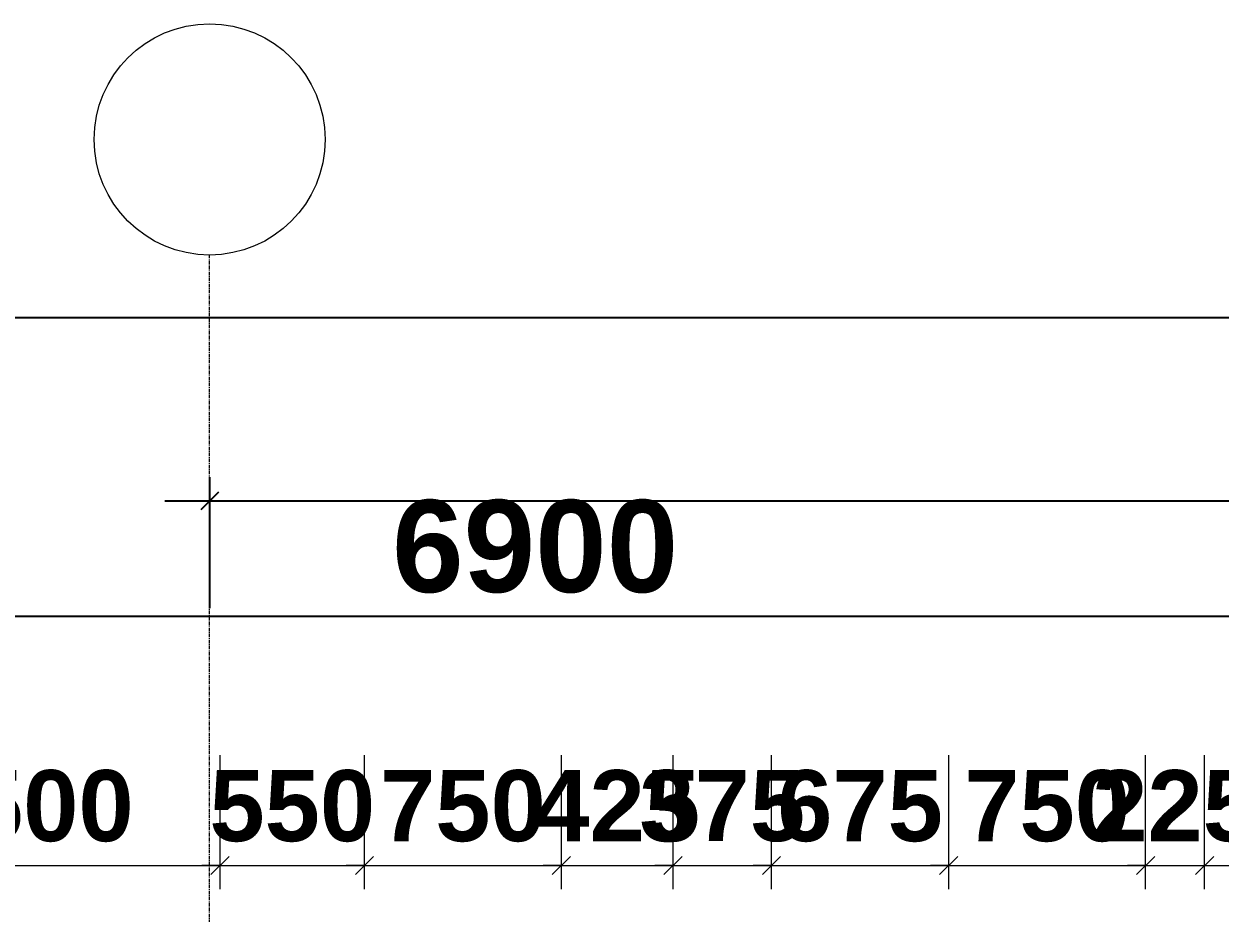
# Model space of a CAD drawing. Header units: inches. Extents: x 22 to 382261, y 22 to 371281.
# Drawn here: x 130486 to 135042, y 222043 to 225429 of the extents above; entities that cross this region are included whole.
import ezdxf

# ---------------------------------------------------------------- set-up
doc = ezdxf.new("R2010")
doc.units = ezdxf.units.IN
doc.header["$MEASUREMENT"] = 0
doc.linetypes.add('Grid Line 1_2_', pattern=[22.225, 12.7, -3.175, 3.175, -3.175])
for name, color, linetype, lineweight in [('A-ANNO-DIMS', 211, 'Continuous', 9), ('S-GRID', 1, 'Continuous', 9), ('S-GRID-IDEN', 1, 'Continuous', 9)]:
    doc.layers.add(name, color=color, linetype=linetype, lineweight=lineweight)
doc.styles.add('Arial_B', font='arialbd.ttf', dxfattribs={"height": 350.793651})
doc.styles.add('Arial_B_2', font='arialbd.ttf', dxfattribs={"height": 270.833333})
doc.dimstyles.new('2', dxfattribs={"dimscale": 304.8, "dimtxt": 346.888196, "dimasz": 0.221354, "dimexe": 1.338583, "dimexo": 0.0625, "dimgap": 0.278871, "dimtad": 1, "dimdec": 0, "dimzin": 0, "dimdsep": 46, "dimtxsty": 'Arial_B', "dimblk1": 'OBLIQUE', "dimblk2": 'OBLIQUE', "dimsah": 1, "dimcen": 0.09, "dimdle": 0.557743, "dimazin": 0, "dimtfac": 1, "dimtdec": 4, "dimtix": 1, "dimtmove": 0, "dimatfit": 3, "dimfxl": 0.557743, "dimfxlon": 1, "dimtvp": 1, "dimtolj": 1, "dimtzin": 0, "dimarcsym": 2})
doc.dimstyles.new('2_2', dxfattribs={"dimscale": 304.8, "dimtxt": 267.818092, "dimasz": 0.227865, "dimexe": 1.377953, "dimexo": 0.0625, "dimgap": 0.287073, "dimtad": 1, "dimdec": 0, "dimzin": 0, "dimdsep": 46, "dimtxsty": 'Arial_B_2', "dimblk1": 'OBLIQUE', "dimblk2": 'OBLIQUE', "dimsah": 1, "dimcen": 0.09, "dimdle": 0.574147, "dimazin": 0, "dimtfac": 1, "dimtdec": 4, "dimtix": 1, "dimtmove": 0, "dimatfit": 3, "dimfxl": 0.574147, "dimfxlon": 1, "dimtvp": 1, "dimtolj": 1, "dimtzin": 0, "dimlwd": 18, "dimlwe": 18, "dimarcsym": 2})

# ---------------------------------------------------------------- blocks, each defined once
blk = doc.blocks.new('Grid - Grid Head - Circle-749417-01-GROUND FLOOR DIM- PART B')
at = {"layer": 'S-GRID-IDEN'}
blk.add_circle((0, 0), 4, dxfattribs=at)
blk = doc.blocks.new('_Oblique')
at = {"color": 0, "linetype": 'ByBlock', "lineweight": -2}
blk.add_line((-0.5, -0.5), (0.5, 0.5), dxfattribs=at)
blk = doc.blocks.new('*D4763')
at = {"layer": 'A-ANNO-DIMS', "color": 0, "lineweight": 18, "transparency": 16777216}
for p, q in [((129732.9, 222133.8), (129732.9, 222644.7)), ((131232.9, 222133.8), (131232.9, 222644.7)), ((129557.9, 222224.7), (131407.9, 222224.7))]:
    blk.add_line(p, q, dxfattribs=at)
at = {"layer": 'Defpoints', "color": 0, "transparency": 16777216}
for p in [(131232.9, 222224.7), (129732.9, 222114.7), (131232.9, 222114.7)]:
    blk.add_point(p, dxfattribs=at)
at = {"layer": 'A-ANNO-DIMS', "color": 0, "lineweight": 18, "transparency": 16777216, "xscale": 69.45312499999999, "yscale": 69.45312499999999, "zscale": 69.45312499999999, "rotation": 180}
blk.add_blockref('_Oblique', (129732.9, 222224.7), dxfattribs=at)
at = {"layer": 'A-ANNO-DIMS', "color": 0, "lineweight": 18, "transparency": 16777216, "xscale": 69.45312499999999, "yscale": 69.45312499999999, "zscale": 69.45312499999999}
blk.add_blockref('_Oblique', (131232.9, 222224.7), dxfattribs=at)
at = {"layer": 'A-ANNO-DIMS', "color": 0, "lineweight": 18, "transparency": 16777216, "insert": (130482.9, 222450.5), "char_height": 270.83, "width": 615.654, "attachment_point": 5, "style": 'Arial_B_2'}
blk.add_mtext('\\A1;1500', dxfattribs=at)
blk = doc.blocks.new('*D4764')
at = {"layer": 'A-ANNO-DIMS', "color": 0, "lineweight": 18, "transparency": 16777216}
for p, q in [((131232.9, 222133.8), (131232.9, 222644.7)), ((131782.9, 222133.8), (131782.9, 222644.7)), ((131232.9, 222224.7), (131163.4, 222224.7)), ((131232.9, 222224.7), (131782.9, 222224.7)), ((131782.9, 222224.7), (131852.3, 222224.7))]:
    blk.add_line(p, q, dxfattribs=at)
at = {"layer": 'Defpoints', "color": 0, "transparency": 16777216}
for p in [(131782.9, 222224.7), (131232.9, 222114.7), (131782.9, 222114.7)]:
    blk.add_point(p, dxfattribs=at)
at = {"layer": 'A-ANNO-DIMS', "color": 0, "lineweight": 18, "transparency": 16777216, "xscale": 69.45312499999999, "yscale": 69.45312499999999, "zscale": 69.45312499999999}
blk.add_blockref('_Oblique', (131232.9, 222224.7), dxfattribs=at)
at = {"layer": 'A-ANNO-DIMS', "color": 0, "lineweight": 18, "transparency": 16777216, "xscale": 69.45312499999999, "yscale": 69.45312499999999, "zscale": 69.45312499999999, "rotation": 180}
blk.add_blockref('_Oblique', (131782.9, 222224.7), dxfattribs=at)
at = {"layer": 'A-ANNO-DIMS', "color": 0, "lineweight": 18, "transparency": 16777216, "insert": (131507.9, 222450.5), "char_height": 270.83, "width": 461.74, "attachment_point": 5, "style": 'Arial_B_2'}
blk.add_mtext('\\A1;550', dxfattribs=at)
blk = doc.blocks.new('*D4765')
at = {"layer": 'A-ANNO-DIMS', "color": 0, "lineweight": 18, "transparency": 16777216}
for p, q in [((131782.9, 222133.8), (131782.9, 222644.7)), ((132532.9, 222133.8), (132532.9, 222644.7)), ((131782.9, 222224.7), (131713.4, 222224.7)), ((131782.9, 222224.7), (132532.9, 222224.7)), ((132532.9, 222224.7), (132602.3, 222224.7))]:
    blk.add_line(p, q, dxfattribs=at)
at = {"layer": 'Defpoints', "color": 0, "transparency": 16777216}
for p in [(132532.9, 222224.7), (131782.9, 222114.7), (132532.9, 222114.7)]:
    blk.add_point(p, dxfattribs=at)
at = {"layer": 'A-ANNO-DIMS', "color": 0, "lineweight": 18, "transparency": 16777216, "xscale": 69.45312499999999, "yscale": 69.45312499999999, "zscale": 69.45312499999999}
blk.add_blockref('_Oblique', (131782.9, 222224.7), dxfattribs=at)
at = {"layer": 'A-ANNO-DIMS', "color": 0, "lineweight": 18, "transparency": 16777216, "xscale": 69.45312499999999, "yscale": 69.45312499999999, "zscale": 69.45312499999999, "rotation": 180}
blk.add_blockref('_Oblique', (132532.9, 222224.7), dxfattribs=at)
at = {"layer": 'A-ANNO-DIMS', "color": 0, "lineweight": 18, "transparency": 16777216, "insert": (132157.9, 222450.5), "char_height": 270.83, "width": 461.74, "attachment_point": 5, "style": 'Arial_B_2'}
blk.add_mtext('\\A1;750', dxfattribs=at)
blk = doc.blocks.new('*D4766')
at = {"layer": 'A-ANNO-DIMS', "color": 0, "lineweight": 18, "transparency": 16777216}
for p, q in [((132532.9, 222133.8), (132532.9, 222644.7)), ((132957.9, 222133.8), (132957.9, 222644.7)), ((132532.9, 222224.7), (132463.4, 222224.7)), ((132532.9, 222224.7), (132957.9, 222224.7)), ((132957.9, 222224.7), (133027.3, 222224.7))]:
    blk.add_line(p, q, dxfattribs=at)
at = {"layer": 'Defpoints', "color": 0, "transparency": 16777216}
for p in [(132957.9, 222224.7), (132532.9, 222114.7), (132957.9, 222114.7)]:
    blk.add_point(p, dxfattribs=at)
at = {"layer": 'A-ANNO-DIMS', "color": 0, "lineweight": 18, "transparency": 16777216, "xscale": 69.45312499999999, "yscale": 69.45312499999999, "zscale": 69.45312499999999}
blk.add_blockref('_Oblique', (132532.9, 222224.7), dxfattribs=at)
at = {"layer": 'A-ANNO-DIMS', "color": 0, "lineweight": 18, "transparency": 16777216, "xscale": 69.45312499999999, "yscale": 69.45312499999999, "zscale": 69.45312499999999, "rotation": 180}
blk.add_blockref('_Oblique', (132957.9, 222224.7), dxfattribs=at)
at = {"layer": 'A-ANNO-DIMS', "color": 0, "lineweight": 18, "transparency": 16777216, "insert": (132745.4, 222450.5), "char_height": 270.83, "width": 461.74, "attachment_point": 5, "style": 'Arial_B_2'}
blk.add_mtext('\\A1;425', dxfattribs=at)
blk = doc.blocks.new('*D4767')
at = {"layer": 'A-ANNO-DIMS', "color": 0, "lineweight": 18, "transparency": 16777216}
for p, q in [((132957.9, 222133.8), (132957.9, 222644.7)), ((133332.9, 222133.8), (133332.9, 222644.7)), ((132957.9, 222224.7), (132888.4, 222224.7)), ((132957.9, 222224.7), (133332.9, 222224.7)), ((133332.9, 222224.7), (133402.3, 222224.7))]:
    blk.add_line(p, q, dxfattribs=at)
at = {"layer": 'Defpoints', "color": 0, "transparency": 16777216}
for p in [(133332.9, 222224.7), (132957.9, 222114.7), (133332.9, 222114.7)]:
    blk.add_point(p, dxfattribs=at)
at = {"layer": 'A-ANNO-DIMS', "color": 0, "lineweight": 18, "transparency": 16777216, "xscale": 69.45312499999999, "yscale": 69.45312499999999, "zscale": 69.45312499999999}
blk.add_blockref('_Oblique', (132957.9, 222224.7), dxfattribs=at)
at = {"layer": 'A-ANNO-DIMS', "color": 0, "lineweight": 18, "transparency": 16777216, "xscale": 69.45312499999999, "yscale": 69.45312499999999, "zscale": 69.45312499999999, "rotation": 180}
blk.add_blockref('_Oblique', (133332.9, 222224.7), dxfattribs=at)
at = {"layer": 'A-ANNO-DIMS', "color": 0, "lineweight": 18, "transparency": 16777216, "insert": (133145.4, 222450.5), "char_height": 270.83, "width": 461.74, "attachment_point": 5, "style": 'Arial_B_2'}
blk.add_mtext('\\A1;375', dxfattribs=at)
blk = doc.blocks.new('*D4768')
at = {"layer": 'A-ANNO-DIMS', "color": 0, "lineweight": 18, "transparency": 16777216}
for p, q in [((133332.9, 222133.8), (133332.9, 222644.7)), ((134007.9, 222133.8), (134007.9, 222644.7)), ((133332.9, 222224.7), (133263.4, 222224.7)), ((133332.9, 222224.7), (134007.9, 222224.7)), ((134007.9, 222224.7), (134077.3, 222224.7))]:
    blk.add_line(p, q, dxfattribs=at)
at = {"layer": 'Defpoints', "color": 0, "transparency": 16777216}
for p in [(134007.9, 222224.7), (133332.9, 222114.7), (134007.9, 222114.7)]:
    blk.add_point(p, dxfattribs=at)
at = {"layer": 'A-ANNO-DIMS', "color": 0, "lineweight": 18, "transparency": 16777216, "xscale": 69.45312499999999, "yscale": 69.45312499999999, "zscale": 69.45312499999999}
blk.add_blockref('_Oblique', (133332.9, 222224.7), dxfattribs=at)
at = {"layer": 'A-ANNO-DIMS', "color": 0, "lineweight": 18, "transparency": 16777216, "xscale": 69.45312499999999, "yscale": 69.45312499999999, "zscale": 69.45312499999999, "rotation": 180}
blk.add_blockref('_Oblique', (134007.9, 222224.7), dxfattribs=at)
at = {"layer": 'A-ANNO-DIMS', "color": 0, "lineweight": 18, "transparency": 16777216, "insert": (133670.4, 222450.5), "char_height": 270.83, "width": 461.74, "attachment_point": 5, "style": 'Arial_B_2'}
blk.add_mtext('\\A1;675', dxfattribs=at)
blk = doc.blocks.new('*D4769')
at = {"layer": 'A-ANNO-DIMS', "color": 0, "lineweight": 18, "transparency": 16777216}
for p, q in [((134007.9, 222133.8), (134007.9, 222644.7)), ((134757.9, 222133.8), (134757.9, 222644.7)), ((134007.9, 222224.7), (133938.4, 222224.7)), ((134007.9, 222224.7), (134757.9, 222224.7)), ((134757.9, 222224.7), (134827.3, 222224.7))]:
    blk.add_line(p, q, dxfattribs=at)
at = {"layer": 'Defpoints', "color": 0, "transparency": 16777216}
for p in [(134757.9, 222224.7), (134007.9, 222114.7), (134757.9, 222114.7)]:
    blk.add_point(p, dxfattribs=at)
at = {"layer": 'A-ANNO-DIMS', "color": 0, "lineweight": 18, "transparency": 16777216, "xscale": 69.45312499999999, "yscale": 69.45312499999999, "zscale": 69.45312499999999}
blk.add_blockref('_Oblique', (134007.9, 222224.7), dxfattribs=at)
at = {"layer": 'A-ANNO-DIMS', "color": 0, "lineweight": 18, "transparency": 16777216, "xscale": 69.45312499999999, "yscale": 69.45312499999999, "zscale": 69.45312499999999, "rotation": 180}
blk.add_blockref('_Oblique', (134757.9, 222224.7), dxfattribs=at)
at = {"layer": 'A-ANNO-DIMS', "color": 0, "lineweight": 18, "transparency": 16777216, "insert": (134382.9, 222450.5), "char_height": 270.83, "width": 461.74, "attachment_point": 5, "style": 'Arial_B_2'}
blk.add_mtext('\\A1;750', dxfattribs=at)
blk = doc.blocks.new('*D4770')
at = {"layer": 'A-ANNO-DIMS', "color": 0, "lineweight": 18, "transparency": 16777216}
for p, q in [((134757.9, 222133.8), (134757.9, 222644.7)), ((134982.9, 222133.8), (134982.9, 222644.7)), ((134757.9, 222224.7), (134688.4, 222224.7)), ((134757.9, 222224.7), (134982.9, 222224.7)), ((134982.9, 222224.7), (135052.3, 222224.7))]:
    blk.add_line(p, q, dxfattribs=at)
at = {"layer": 'Defpoints', "color": 0, "transparency": 16777216}
for p in [(134982.9, 222224.7), (134757.9, 222114.7), (134982.9, 222114.7)]:
    blk.add_point(p, dxfattribs=at)
at = {"layer": 'A-ANNO-DIMS', "color": 0, "lineweight": 18, "transparency": 16777216, "xscale": 69.45312499999999, "yscale": 69.45312499999999, "zscale": 69.45312499999999}
blk.add_blockref('_Oblique', (134757.9, 222224.7), dxfattribs=at)
at = {"layer": 'A-ANNO-DIMS', "color": 0, "lineweight": 18, "transparency": 16777216, "xscale": 69.45312499999999, "yscale": 69.45312499999999, "zscale": 69.45312499999999, "rotation": 180}
blk.add_blockref('_Oblique', (134982.9, 222224.7), dxfattribs=at)
at = {"layer": 'A-ANNO-DIMS', "color": 0, "lineweight": 18, "transparency": 16777216, "insert": (134870.4, 222450.5), "char_height": 270.83, "width": 461.74, "attachment_point": 5, "style": 'Arial_B_2'}
blk.add_mtext('\\A1;225', dxfattribs=at)
blk = doc.blocks.new('*D4771')
at = {"layer": 'A-ANNO-DIMS', "color": 0, "lineweight": 18, "transparency": 16777216}
for p, q in [((134982.9, 222133.8), (134982.9, 222644.7)), ((135882.9, 222133.8), (135882.9, 222644.7)), ((134807.9, 222224.7), (136057.9, 222224.7))]:
    blk.add_line(p, q, dxfattribs=at)
at = {"layer": 'Defpoints', "color": 0, "transparency": 16777216}
for p in [(135882.9, 222224.7), (134982.9, 222114.7), (135882.9, 222114.7)]:
    blk.add_point(p, dxfattribs=at)
at = {"layer": 'A-ANNO-DIMS', "color": 0, "lineweight": 18, "transparency": 16777216, "xscale": 69.45312499999999, "yscale": 69.45312499999999, "zscale": 69.45312499999999, "rotation": 180}
blk.add_blockref('_Oblique', (134982.9, 222224.7), dxfattribs=at)
at = {"layer": 'A-ANNO-DIMS', "color": 0, "lineweight": 18, "transparency": 16777216, "xscale": 69.45312499999999, "yscale": 69.45312499999999, "zscale": 69.45312499999999}
blk.add_blockref('_Oblique', (135882.9, 222224.7), dxfattribs=at)
at = {"layer": 'A-ANNO-DIMS', "color": 0, "lineweight": 18, "transparency": 16777216, "insert": (135432.9, 222450.6), "char_height": 270.83, "width": 461.74, "attachment_point": 5, "style": 'Arial_B_2'}
blk.add_mtext('\\A1;900', dxfattribs=at)
blk = doc.blocks.new('*D4868')
at = {"layer": 'A-ANNO-DIMS', "color": 0, "lineweight": -2, "transparency": 16777216}
for p, q in [((128982.9, 223083.2), (128982.9, 223582.1)), ((135882.9, 223083.2), (135882.9, 223582.1)), ((128812.9, 223174.1), (136052.9, 223174.1))]:
    blk.add_line(p, q, dxfattribs=at)
at = {"layer": 'Defpoints', "color": 0, "transparency": 16777216}
for p in [(135882.9, 223174.1), (128982.9, 223064.1), (135882.9, 223064.1)]:
    blk.add_point(p, dxfattribs=at)
at = {"layer": 'A-ANNO-DIMS', "color": 0, "lineweight": -2, "transparency": 16777216, "xscale": 67.46874999999999, "yscale": 67.46874999999999, "zscale": 67.46874999999999, "rotation": 180}
blk.add_blockref('_Oblique', (128982.9, 223174.1), dxfattribs=at)
at = {"layer": 'A-ANNO-DIMS', "color": 0, "lineweight": -2, "transparency": 16777216, "xscale": 67.46874999999999, "yscale": 67.46874999999999, "zscale": 67.46874999999999}
blk.add_blockref('_Oblique', (135882.9, 223174.1), dxfattribs=at)
at = {"layer": 'A-ANNO-DIMS', "color": 0, "transparency": 16777216, "insert": (132432.9, 223438.4), "char_height": 350.79, "width": 820.872, "attachment_point": 5, "style": 'Arial_B'}
blk.add_mtext('\\A1;6900', dxfattribs=at)
blk = doc.blocks.new('*D4872')
at = {"layer": 'A-ANNO-DIMS', "color": 0, "lineweight": -2, "transparency": 16777216}
for p, q in [((128982.9, 224220.3), (128982.9, 224719.2)), ((158502.9, 224220.3), (158502.9, 224719.2)), ((128812.9, 224311.2), (158672.9, 224311.2))]:
    blk.add_line(p, q, dxfattribs=at)
at = {"layer": 'Defpoints', "color": 0, "transparency": 16777216}
for p in [(158502.9, 224311.2), (128982.9, 224201.2), (158502.9, 224201.2)]:
    blk.add_point(p, dxfattribs=at)
at = {"layer": 'A-ANNO-DIMS', "color": 0, "lineweight": -2, "transparency": 16777216, "xscale": 67.46874999999999, "yscale": 67.46874999999999, "zscale": 67.46874999999999, "rotation": 180}
blk.add_blockref('_Oblique', (128982.9, 224311.2), dxfattribs=at)
at = {"layer": 'A-ANNO-DIMS', "color": 0, "lineweight": -2, "transparency": 16777216, "xscale": 67.46874999999999, "yscale": 67.46874999999999, "zscale": 67.46874999999999}
blk.add_blockref('_Oblique', (158502.9, 224311.2), dxfattribs=at)
at = {"layer": 'A-ANNO-DIMS', "color": 0, "transparency": 16777216, "insert": (143742.9, 224575.4), "char_height": 350.79, "width": 1026.089, "attachment_point": 5, "style": 'Arial_B'}
blk.add_mtext('\\A1;29520', dxfattribs=at)
blk = doc.blocks.new('*D4873')
at = {"layer": 'A-ANNO-DIMS', "color": 0, "lineweight": -2, "transparency": 16777216}
for p, q in [((141017.9, 223521.8), (141017.9, 224020.7)), ((131192.9, 223703.7), (131192.9, 223204.7)), ((131022.9, 223612.7), (141187.9, 223612.7))]:
    blk.add_line(p, q, dxfattribs=at)
at = {"layer": 'Defpoints', "color": 0, "transparency": 16777216}
for p in [(131192.9, 223722.7), (141017.9, 223612.7), (141017.9, 223502.7)]:
    blk.add_point(p, dxfattribs=at)
at = {"layer": 'A-ANNO-DIMS', "color": 0, "lineweight": -2, "transparency": 16777216, "xscale": 67.46874999999999, "yscale": 67.46874999999999, "zscale": 67.46874999999999, "rotation": 180}
blk.add_blockref('_Oblique', (131192.9, 223612.7), dxfattribs=at)
at = {"layer": 'A-ANNO-DIMS', "color": 0, "lineweight": -2, "transparency": 16777216, "xscale": 67.46874999999999, "yscale": 67.46874999999999, "zscale": 67.46874999999999}
blk.add_blockref('_Oblique', (141017.9, 223612.7), dxfattribs=at)
at = {"layer": 'A-ANNO-DIMS', "color": 0, "transparency": 16777216, "insert": (136105.4, 223876.9), "char_height": 350.79, "width": 820.872, "attachment_point": 5, "style": 'Arial_B'}
blk.add_mtext('\\A1;9825', dxfattribs=at)

msp = doc.modelspace()

# ---------------------------------------------------------------- linework, layer by layer
at = {"layer": 'S-GRID', "linetype": 'Grid Line 1_2_'}
msp.add_line((131192.9, 200135.3), (131192.9, 224549.4), dxfattribs=at)

# ---------------------------------------------------------------- block references
at = {"layer": 'S-GRID-IDEN', "xscale": 110, "yscale": 110, "zscale": 110}
msp.add_blockref('Grid - Grid Head - Circle-749417-01-GROUND FLOOR DIM- PART B', (131192.9, 224989.4), dxfattribs=at)

# ---------------------------------------------------------------- dimensions: what is measured, and where the dimension line sits
at = {"layer": 'A-ANNO-DIMS'}
for base, p1, p2, override, picture, middle in [((158502.9, 224311.2), (128982.9, 224201.2), (158502.9, 224201.2), {"dimpost": '<>', "dimfxl": 29520}, '*D4872', (143742.9, 224575.4)), ((141017.9, 223612.7), (131192.9, 223722.7), (141017.9, 223502.7), {"dimpost": '<>', "dimfxl": 9827.462796}, '*D4873', (136105.4, 223876.9)), ((135882.9, 223174.1), (128982.9, 223064.1), (135882.9, 223064.1), {"dimpost": '<>', "dimfxl": 6900}, '*D4868', (132432.9, 223438.4))]:
    dim = msp.add_linear_dim(base=base, p1=p1, p2=p2, dimstyle='2', override=override, dxfattribs=at)
    dim.commit()
    dim.dimension.update_dxf_attribs({"geometry": picture, "text_midpoint": middle})
at = {"layer": 'A-ANNO-DIMS', "lineweight": 18}
for base, p1, p2, override, picture, middle in [((131232.9, 222224.7), (129732.9, 222114.7), (131232.9, 222114.7), {"dimpost": '<>', "dimfxl": 1500}, '*D4763', (130482.9, 222450.5)), ((131782.9, 222224.7), (131232.9, 222114.7), (131782.9, 222114.7), {"dimpost": '<>', "dimfxl": 550}, '*D4764', (131507.9, 222450.5)), ((132532.9, 222224.7), (131782.9, 222114.7), (132532.9, 222114.7), {"dimpost": '<>', "dimfxl": 750}, '*D4765', (132157.9, 222450.5)), ((132957.9, 222224.7), (132532.9, 222114.7), (132957.9, 222114.7), {"dimpost": '<>', "dimfxl": 425}, '*D4766', (132745.4, 222450.5)), ((133332.9, 222224.7), (132957.9, 222114.7), (133332.9, 222114.7), {"dimpost": '<>', "dimfxl": 375}, '*D4767', (133145.4, 222450.5)), ((134007.9, 222224.7), (133332.9, 222114.7), (134007.9, 222114.7), {"dimpost": '<>', "dimfxl": 675}, '*D4768', (133670.4, 222450.5)), ((134757.9, 222224.7), (134007.9, 222114.7), (134757.9, 222114.7), {"dimpost": '<>', "dimfxl": 750}, '*D4769', (134382.9, 222450.5)), ((134982.9, 222224.7), (134757.9, 222114.7), (134982.9, 222114.7), {"dimpost": '<>', "dimfxl": 225}, '*D4770', (134870.4, 222450.5)), ((135882.9, 222224.7), (134982.9, 222114.7), (135882.9, 222114.7), {"dimpost": '<>', "dimfxl": 900}, '*D4771', (135432.9, 222450.6))]:
    dim = msp.add_linear_dim(base=base, p1=p1, p2=p2, dimstyle='2_2', override=override, dxfattribs=at)
    dim.commit()
    dim.dimension.update_dxf_attribs({"geometry": picture, "text_midpoint": middle})

doc.saveas('drawing.dxf')
